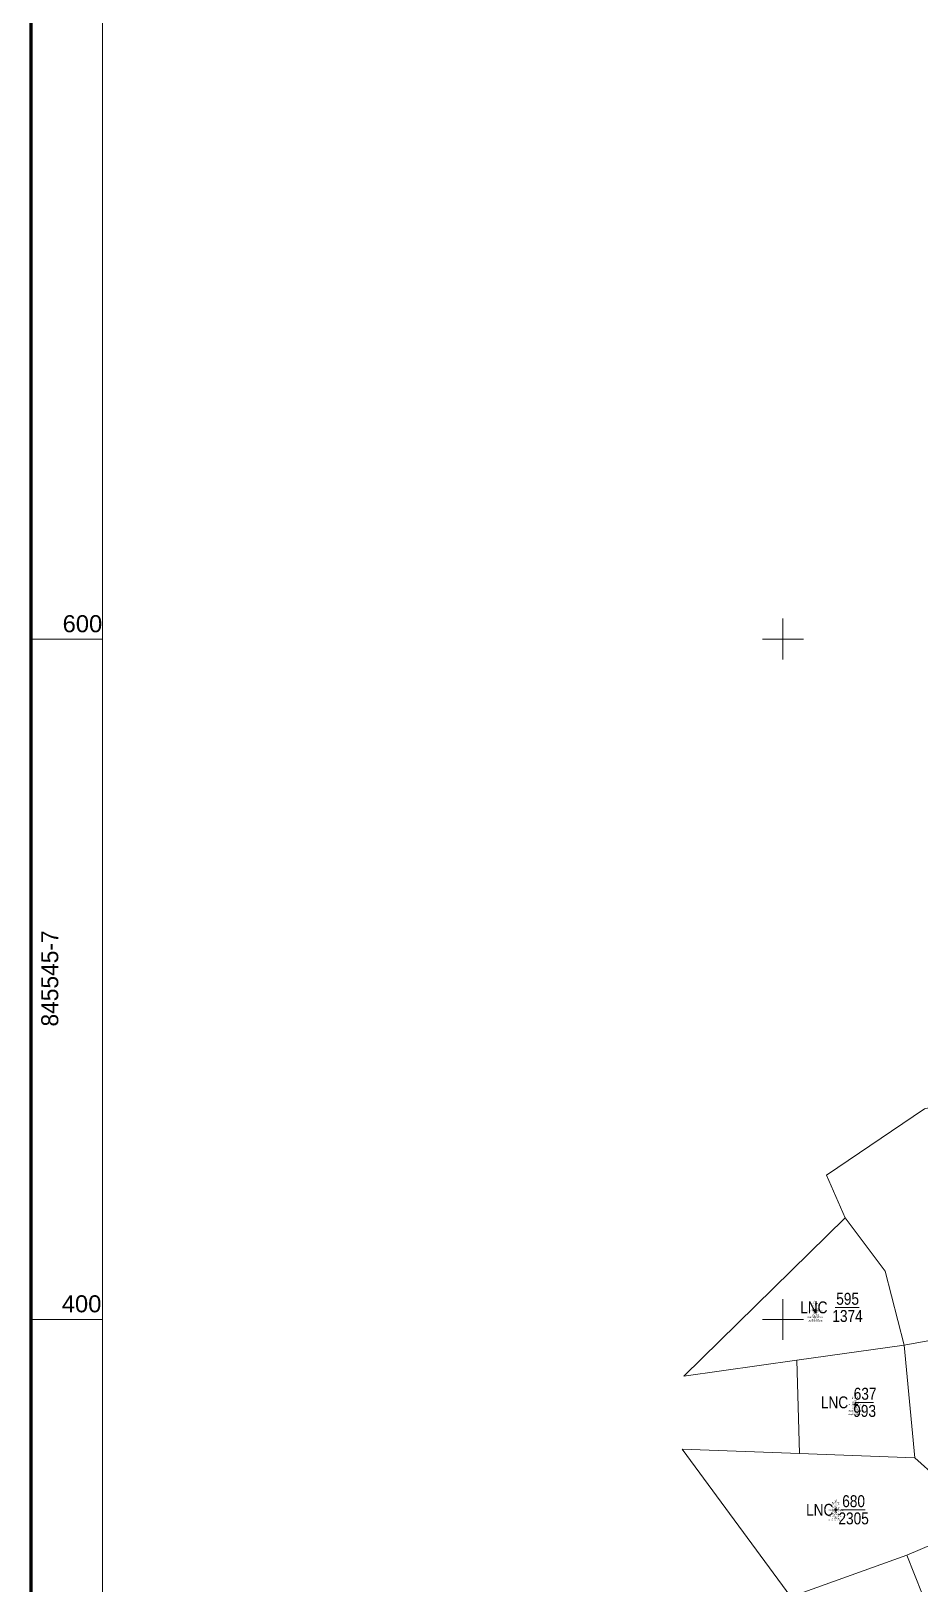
# Model space of a CAD drawing. Header units: metres. Extents: x 545779 to 547235, y 1841259 to 1843294.
# Drawn here: x 545779 to 546040.3, y 1842322.3 to 1842778.7 of the extents above; entities that cross this region are included whole.
import ezdxf
from ezdxf.enums import TextEntityAlignment as Align

# ---------------------------------------------------------------- set-up
doc = ezdxf.new("R2010")
doc.units = ezdxf.units.M
doc.header["$MEASUREMENT"] = 0
for name, color, linetype, lineweight in [('Level 10', 7, 'Continuous', 0), ('Level 11', 7, 'Continuous', 0), ('Level 13', 7, 'Continuous', 0), ('Level 15', 7, 'Continuous', 0), ('Level 56', 7, 'Continuous', 0), ('Level 60', 7, 'Continuous', 0), ('Level 61', 7, 'Continuous', 0)]:
    doc.layers.add(name, color=color, linetype=linetype, lineweight=lineweight)
doc.styles.add('Style-VHarial', font='VHarial.shx')
doc.styles.add('Style-vnarialNarrowI', font='vnarialNarrowI.shx')
doc.styles.add('Style-Vnavan', font='Vnavan.shx')
doc.styles.add('Style-Vntimei', font='Vntimei.shx')

# ---------------------------------------------------------------- blocks, each defined once
blk = doc.blocks.new('N_THUA_825')
at = {"layer": 'Level 13', "color": 230, "linetype": 'Continuous', "lineweight": 13, "flags": 128}
blk.add_lwpolyline([(-2.62, 0), (4.4, 0)], dxfattribs=at)
at = {"layer": 'Level 13', "color": 230, "linetype": 'Continuous', "lineweight": 0, "style": 'Style-vnarialNarrowI'}
blk.add_text('LNC ', height=3.49998, dxfattribs=at).set_placement((-3.771418, -0.00001), align=Align.MIDDLE_RIGHT)
blk.add_text('595', height=3.49998, dxfattribs=at).set_placement((1.028831, 0.78), align=Align.CENTER)
blk.add_text('1374', height=3.49998, dxfattribs=at).set_placement((0.992253, -0.78002), align=Align.TOP_CENTER)
blk = doc.blocks.new('N_THUA_874')
at = {"layer": 'Level 13', "color": 230, "linetype": 'Continuous', "lineweight": 13, "flags": 128}
blk.add_lwpolyline([(-2.84, 0), (2.54, 0)], dxfattribs=at)
at = {"layer": 'Level 13', "color": 230, "linetype": 'Continuous', "lineweight": 0, "style": 'Style-vnarialNarrowI'}
blk.add_text('LNC ', height=3.49998, dxfattribs=at).set_placement((-3.771418, -0.00001), align=Align.MIDDLE_RIGHT)
blk.add_text('637', height=3.49998, dxfattribs=at).set_placement((0.089274, 0.78), align=Align.CENTER)
blk.add_text('993', height=3.49998, dxfattribs=at).set_placement((-0.040515, -0.78002), align=Align.TOP_CENTER)
blk = doc.blocks.new('N_THUA_922')
at = {"layer": 'Level 13', "color": 230, "linetype": 'Continuous', "lineweight": 13, "flags": 128}
blk.add_lwpolyline([(-2.61, 0), (4.49, 0)], dxfattribs=at)
at = {"layer": 'Level 13', "color": 230, "linetype": 'Continuous', "lineweight": 0, "style": 'Style-vnarialNarrowI'}
blk.add_text('LNC ', height=3.49998, dxfattribs=at).set_placement((-3.771418, -0.00001), align=Align.MIDDLE_RIGHT)
blk.add_text('680', height=3.49998, dxfattribs=at).set_placement((1.074692, 0.78), align=Align.CENTER)
blk.add_text('2305', height=3.49998, dxfattribs=at).set_placement((1.083684, -0.78002), align=Align.TOP_CENTER)
blk = doc.blocks.new('CENTRD')
at = {"layer": 'Level 11', "linetype": 'Continuous', "lineweight": 0}
h = blk.add_hatch(color=3, dxfattribs=at)
edge = h.paths.add_edge_path()
edge.add_arc((-0.0025, 0), 1.500056, 0, 360)
at = {"layer": 'Level 11', "color": 3, "linetype": 'Continuous', "lineweight": 0}
for p, q in [((-6.200231, 0), (-12.600469, 0)), ((0, 6.200231), (-6.200231, 0)), ((-6.200231, 0), (0, -6.200231)), ((0, 12.600469), (0, 6.200231)), ((6.200231, 0), (0, 6.200231)), ((0, -6.200231), (6.200231, 0)), ((12.400462, 0), (6.200231, 0)), ((0, -6.200231), (0, -12.600469))]:
    blk.add_line(p, q, dxfattribs=at)

msp = doc.modelspace()

# ---------------------------------------------------------------- linework, layer by layer
at = {"layer": 'Level 10', "color": 7, "linetype": 'Continuous', "lineweight": 0, "flags": 128}
for points in [[(546075.26, 1842450.05), (546073.25, 1842456.26), (546062.38, 1842468.26), (546052.54, 1842464.5), (546041.64, 1842461.89), (546012.77, 1842442.43)], [(546018.3, 1842429.85), (546012.77, 1842442.43)], [(546018.3, 1842429.85), (545970.82, 1842383.39)], [(546035.6, 1842392.49), (546030.09, 1842414.26), (546018.3, 1842429.85)], [(546060.27, 1842396.95), (546035.6, 1842392.49)], [(546035.6, 1842392.49), (546004.09, 1842388.06)], [(546038.78, 1842359.39), (546035.6, 1842392.49)], [(546004.09, 1842388.06), (545970.82, 1842383.39)], [(546004.09, 1842388.06), (546004.86, 1842360.65)], [(546002.32, 1842318.48), (545970.38, 1842361.94)], [(546004.86, 1842360.65), (545970.38, 1842361.94)], [(546038.78, 1842359.39), (546004.86, 1842360.65)], [(546066.43, 1842343.45), (546045.32, 1842353.5), (546038.78, 1842359.39)], [(546066.43, 1842343.45), (546036.42, 1842330.75)], [(546036.42, 1842330.75), (546002.32, 1842318.48)], [(546056.26, 1842228.34), (546040.88, 1842319.39), (546036.42, 1842330.75)]]:
    msp.add_lwpolyline(points, dxfattribs=at)
at = {"layer": 'Level 60', "color": 7, "linetype": 'Continuous', "lineweight": 0, "flags": 128}
msp.add_lwpolyline([(545800, 1843200), (547200, 1843200), (547200, 1841800), (545800, 1841800), (545800, 1843200)], close=True, dxfattribs=at)
for points in [[(546000, 1842594), (546000, 1842606)], [(545800, 1842600), (545779, 1842600)], [(545994, 1842600), (546006, 1842600)], [(546000, 1842394), (546000, 1842406)], [(545800, 1842400), (545779, 1842400)], [(545994, 1842400), (546006, 1842400)]]:
    msp.add_lwpolyline(points, dxfattribs=at)
at = {"layer": 'Level 61', "color": 7, "linetype": 'Continuous', "lineweight": 140, "flags": 128}
msp.add_lwpolyline([(545779, 1843221), (547221, 1843221), (547221, 1841779), (545779, 1841779), (545779, 1843221)], close=True, dxfattribs=at)

# ---------------------------------------------------------------- block references
at = {"layer": 'Level 11', "color": 3, "linetype": 'Continuous', "lineweight": 0, "xscale": 0.049998, "yscale": 0.049998, "zscale": 0.049998}
for p in [(546009.46, 1842402.54), (546021.36, 1842375.01), (546015.57, 1842344.02)]:
    msp.add_blockref('CENTRD', p, dxfattribs=at)
at = {"layer": 'Level 13', "color": 230, "linetype": 'Continuous', "lineweight": 0}
for name, p in [('N_THUA_825', (546017.98, 1842403.57)), ('N_THUA_874', (546024.05, 1842375.66)), ('N_THUA_922', (546019.69, 1842344.08))]:
    msp.add_blockref(name, p, dxfattribs=at)

# ---------------------------------------------------------------- texts
at = {"layer": 'Level 15', "color": 3, "linetype": 'Continuous', "lineweight": 0, "char_height": 0.3, "attachment_point": 5, "line_spacing_factor": 0.72, "style": 'Style-Vntimei'}
for s, insert in [('595\\PLNC\\PHå V¨n Bui\\PTh«n Ruéng\\P \\P1965\\P197121822\\P21/09/1999\\PC«ng an t∅nh Qu¶ng TrÞ\\PHå ThÞ Kªn\\P1977\\P197121839\\P21/09/1999\\PC«ng an t∅nh Qu¶ng TrÞ\\P11/6\\P02/12/1998\\PC«ng an x· H\xadíng T©n\\P', (546009.46, 1842402.49)), ('637\\PLNC\\PHå V¨n Hoµ\\PTh«n Ruéng\\P \\P1969\\P197236293\\P24/02/2006\\PC«ng an t∅nh Qu¶ng TrÞ\\PHå ThÞ L©m La\\P1968\\P191143022\\P24/02/2006\\PC«ng an t∅nh Qu¶ng TrÞ\\P34/6\\P12/01/1998\\PC«ng an x· H\xadíng T©n\\P', (546021.36, 1842374.96)), ('680\\PLNC\\PHå V¨n Hoµ\\PTh«n Ruéng\\P \\P1969\\P197236293\\P24/02/2006\\PC«ng an t∅nh Qu¶ng TrÞ\\PHå ThÞ L©m La\\P1968\\P191143022\\P24/02/2006\\PC«ng an t∅nh Qu¶ng TrÞ\\P34/6\\P12/01/1998\\PC«ng an x· H\xadíng T©n\\P', (546015.57, 1842343.97))]:
    msp.add_mtext(s, dxfattribs=dict(at, insert=insert))
at = {"layer": 'Level 56', "color": 7, "linetype": 'Continuous', "lineweight": 0, "style": 'Style-VHarial'}
for s, p in [('600', (545788.27, 1842602)), ('400', (545788.02, 1842402.12))]:
    msp.add_text(s, height=5, dxfattribs=at).set_placement(p)
at = {"layer": 'Level 56', "color": 7, "linetype": 'Continuous', "lineweight": 0, "style": 'Style-Vnavan'}
msp.add_text('845545-7', height=5, rotation=90, dxfattribs=at).set_placement((545782, 1842500.24), align=Align.TOP_CENTER)

doc.saveas('drawing.dxf')
